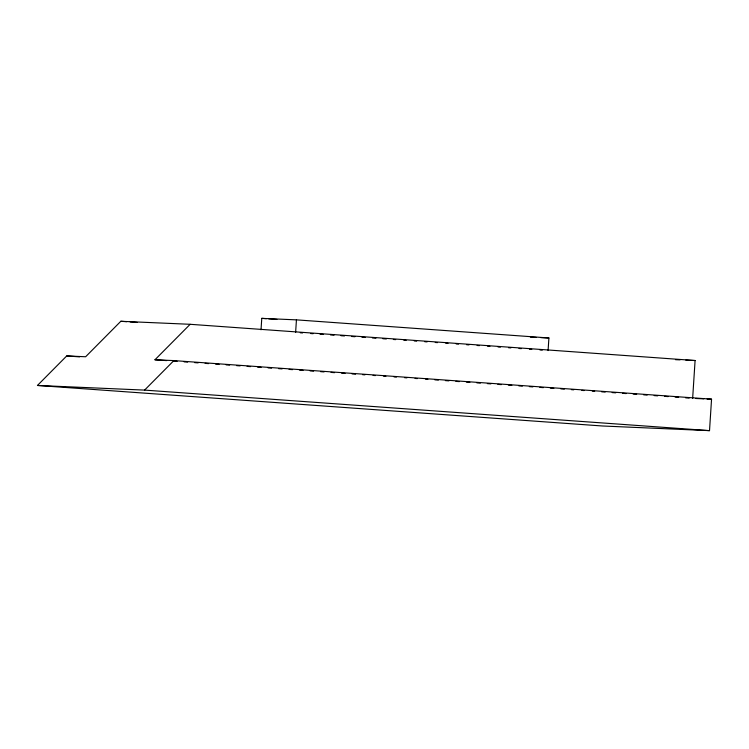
<?xml version="1.0" encoding="UTF-8"?>
<svg xmlns="http://www.w3.org/2000/svg" width="749" height="749" viewBox="0 0 749 749"><rect width="100%" height="100%" fill="white"/><g stroke="black" fill="none" stroke-linecap="round" stroke-linejoin="round"><path stroke-width="1.12" d="M261.026 329.803L261.766 318.362L296.435 319.86L548.905 337.977L548.09 350.569M295.621 332.453L296.435 319.86M692.647 398.356L695.091 360.531L190.152 324.298L120.823 321.284L85.629 356.758L66.727 355.934L37.45 385.454L602.374 425.984L709.518 430.638L711.55 399.17L173.871 360.597L154.959 359.773L190.152 324.298M37.45 385.454L144.594 390.107L173.871 360.597M530.414 337.181L536.19 337.424M540.815 337.63L548.905 337.977M675.448 359.67L680.064 359.876M685.841 360.129L695.091 360.531M695.98 398.496L703.76 398.833M707.103 398.983L711.55 399.17M261.766 318.362L266.419 318.69M268.751 318.859L276.896 319.449M300.274 332.79L302.596 332.949M310.741 333.539L313.073 333.708M320.048 334.204L323.54 334.457M330.524 334.953L334.017 335.206M340.992 335.711L344.484 335.955M351.468 336.46L354.951 336.713M361.936 337.209L365.428 337.462M372.403 337.958L375.895 338.211M382.879 338.717L386.372 338.96M393.347 339.466L395.678 339.634M403.823 340.215L406.145 340.383M414.291 340.964L416.622 341.132M424.758 341.722L427.089 341.881M435.235 342.471L437.556 342.639M445.702 343.22L448.033 343.388M456.178 343.969L458.5 344.137M466.646 344.727L468.977 344.886M477.113 345.476L479.444 345.645M487.59 346.225L489.912 346.394M498.057 346.974L500.388 347.143M508.534 347.733L510.855 347.892M519.001 348.482L521.332 348.65M529.468 349.231L531.799 349.399M539.945 349.98L542.267 350.148M120.823 321.284L126.656 321.705M130.157 321.958L137.151 322.454M154.959 359.773L166.624 360.606M173.618 361.112L177.12 361.364M184.123 361.861L187.615 362.113M194.618 362.619L198.111 362.872M205.114 363.368L208.615 363.621M215.609 364.126L219.111 364.379M226.104 364.875L229.606 365.128M236.6 365.634L240.101 365.877M247.104 366.383L250.597 366.636M257.6 367.141L261.101 367.385M268.095 367.89L271.597 368.143M278.591 368.639L282.092 368.892M289.086 369.397L292.587 369.65M299.591 370.146L303.083 370.399M310.086 370.905L313.578 371.158M320.581 371.654L324.083 371.907M331.077 372.412L334.578 372.665M341.572 373.161L345.074 373.414M352.067 373.92L355.569 374.163M362.572 374.669L364.903 374.837M373.068 375.418L375.399 375.586M383.563 376.176L385.894 376.344M394.058 376.925L396.39 377.093M404.554 377.683L406.894 377.852M415.058 378.432L417.39 378.601M425.554 379.191L427.885 379.359M434.879 379.855L438.38 380.108M445.374 380.614L448.876 380.867M455.879 381.363L459.371 381.616M466.374 382.121L469.876 382.364M476.87 382.87L480.371 383.123M487.365 383.619L490.867 383.872M497.86 384.377L501.362 384.63M508.365 385.126L511.857 385.379M518.86 385.885L522.353 386.138M529.356 386.634L532.857 386.887M539.851 387.392L543.353 387.645M550.346 388.141L553.848 388.394M560.842 388.9L564.343 389.143M571.347 389.649L573.678 389.817M581.842 390.407L584.173 390.566M592.337 391.156L594.669 391.324M601.672 391.821L605.164 392.073M612.167 392.579L615.669 392.832M622.662 393.328L626.164 393.581M633.158 394.086L636.659 394.339M643.653 394.835L647.155 395.088M654.158 395.594L657.65 395.847M664.653 396.343L668.145 396.596M675.149 397.101L678.65 397.344M685.644 397.85L689.146 398.103M66.727 355.934L79.553 356.861M144.594 390.107L709.518 430.638"/></g></svg>
